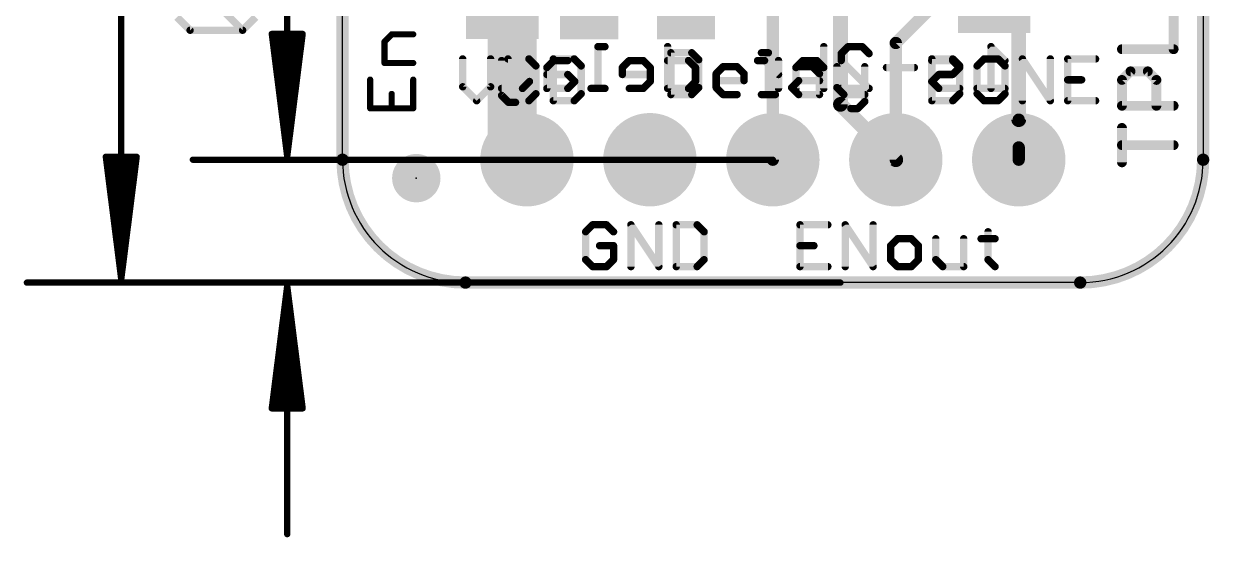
# Model space of a CAD drawing. Extents: x -6.9 to 23.1, y -5.3 to 25.6.
# Drawn here: x -6.59 to 17.91, y -5.27 to 5.35 of the extents above; entities that cross this region are included whole.
import ezdxf

# ---------------------------------------------------------------- set-up
doc = ezdxf.new("R2010")
doc.units = 0
for name, color, linetype in [('1', 12, 'CONTINUOUS'), ('16', 132, 'CONTINUOUS'), ('17', 110, 'CONTINUOUS'), ('20', 53, 'CONTINUOUS'), ('21', 40, 'CONTINUOUS'), ('22', 6, 'CONTINUOUS'), ('23', 53, 'CONTINUOUS'), ('47', 253, 'CONTINUOUS')]:
    doc.layers.add(name, color=color, linetype=linetype)

# ---------------------------------------------------------------- blocks, each defined once
blk = doc.blocks.new('RECT')
blk.add_solid([(-0.5, -0.5), (0.5, -0.5), (-0.5, 0.5), (0.5, 0.5)])
blk = doc.blocks.new('PIE')
at = {"const_width": 0.5}
blk.add_lwpolyline([(0, -0.25, 1), (0, 0.25, 1), (0, -0.25)], format="xyb", dxfattribs=at)
blk = doc.blocks.new('ROUNDP')
at = {"const_width": 0.5}
blk.add_lwpolyline([(0, -0.25, 1), (0, 0.25, 1), (0, -0.25)], format="xyb", dxfattribs=at)

msp = doc.modelspace()

# ---------------------------------------------------------------- linework, layer by layer
at = {"layer": '1'}
for points, const_width in [([(0, 2.54), (0, 16.51)], 0.254), ([(17.78, 16.51), (17.78, 2.54)], 0.254), ([(10.287, 6.477), (10.287, 3.683)], 0.3048), ([(8.89, 2.54), (8.89, 6.132)], 0.254), ([(3.302, 5.654), (3.302, 2.667)], 0.6096), ([(13.97, 5.715), (13.97, 3.368)], 0.3048), ([(10.287, 3.683), (11.43, 2.54)], 0.3048), ([(13.97, 3.368), (13.97, 2.54)], 0.254), ([(3.302, 2.667), (3.429, 2.54)], 0.6096), ([(3.429, 2.54), (3.81, 2.54)], 0.6096), ([(15.24, 0), (2.54, 0)], 0.254)]:
    msp.add_lwpolyline(points, dxfattribs=dict(at, const_width=const_width))
for points, const_width in [([(10.3409, 3.7369, 1), (10.2331, 3.6291)], 0.1524), ([(10.2108, 3.683, 1), (10.3632, 3.683)], 0.1524), ([(13.8938, 3.368, 1), (14.0462, 3.368)], 0.1524), ([(14.0335, 3.368, 1), (13.9065, 3.368)], 0.127), ([(3.4098, 2.7748, 1), (3.1942, 2.5592)], 0.3048), ([(3.1496, 2.667, 1), (3.4544, 2.667)], 0.3048), ([(3.429, 2.6924, 1), (3.429, 2.3876)], 0.3048), ([(3.3212, 2.4322, 1), (3.5368, 2.6478)], 0.3048), ([(3.81, 2.3876, 1), (3.81, 2.6924)], 0.3048), ([(0, 2.54, 0.4142), (2.54, 0)], 0.254), ([(0.0635, 2.54, 1), (-0.0635, 2.54)], 0.127), ([(-0.0635, 2.54, 1), (0.0635, 2.54)], 0.127), ([(8.8265, 2.54, 1), (8.9535, 2.54)], 0.127), ([(11.3761, 2.4861, 1), (11.4839, 2.5939)], 0.1524), ([(13.9065, 2.54, 1), (14.0335, 2.54)], 0.127), ([(15.24, 0, 0.4142), (17.78, 2.54)], 0.254), ([(17.8435, 2.54, 1), (17.7165, 2.54)], 0.127), ([(17.7165, 2.54, 1), (17.8435, 2.54)], 0.127), ([(2.54, 0.0635, 1), (2.54, -0.0635)], 0.127), ([(2.54, -0.0635, 1), (2.54, 0.0635)], 0.127), ([(15.24, 0.0635, 1), (15.24, -0.0635)], 0.127), ([(15.24, -0.0635, 1), (15.24, 0.0635)], 0.127)]:
    msp.add_lwpolyline(points, format="xyb", dxfattribs=dict(at, const_width=const_width))
at = {"layer": '16'}
for points, const_width in [([(0, 2.54), (0, 16.51)], 0.254), ([(17.78, 16.51), (17.78, 2.54)], 0.254), ([(11.43, 4.953), (15.748, 9.271)], 0.254), ([(3.81, 2.54), (3.81, 6.096)], 0.4064), ([(11.43, 2.54), (11.43, 4.953)], 0.254), ([(13.97, 2.794), (13.97, 2.54)], 0.254), ([(15.24, 0), (2.54, 0)], 0.254)]:
    msp.add_lwpolyline(points, dxfattribs=dict(at, const_width=const_width))
for points, const_width in [([(11.4935, 4.953, 1), (11.3665, 4.953)], 0.127), ([(11.3851, 4.9979, 1), (11.4749, 4.9081)], 0.127), ([(14.0335, 2.794, 1), (13.9065, 2.794)], 0.127), ([(0, 2.54, 0.4142), (2.54, 0)], 0.254), ([(0.0635, 2.54, 1), (-0.0635, 2.54)], 0.127), ([(-0.0635, 2.54, 1), (0.0635, 2.54)], 0.127), ([(3.7084, 2.54, 1), (3.9116, 2.54)], 0.2032), ([(11.3665, 2.54, 1), (11.4935, 2.54)], 0.127), ([(13.9065, 2.54, 1), (14.0335, 2.54)], 0.127), ([(15.24, 0, 0.4142), (17.78, 2.54)], 0.254), ([(17.8435, 2.54, 1), (17.7165, 2.54)], 0.127), ([(17.7165, 2.54, 1), (17.8435, 2.54)], 0.127), ([(2.54, 0.0635, 1), (2.54, -0.0635)], 0.127), ([(2.54, -0.0635, 1), (2.54, 0.0635)], 0.127), ([(15.24, 0.0635, 1), (15.24, -0.0635)], 0.127), ([(15.24, -0.0635, 1), (15.24, 0.0635)], 0.127)]:
    msp.add_lwpolyline(points, format="xyb", dxfattribs=dict(at, const_width=const_width))
at = {"layer": '20'}
for p, q in [((0, 2.54), (0, 16.51)), ((17.78, 16.51), (17.78, 2.54)), ((15.24, 0), (2.54, 0))]:
    msp.add_line(p, q, dxfattribs=at)
for centre, start, end in [((2.54, 2.54), 180, 270), ((15.24, 2.54), 270, 0)]:
    msp.add_arc(centre, 2.54, start, end, dxfattribs=at)
at = {"layer": '21'}
for points, const_width in [([(17.1704, 4.8245), (17.1704, 5.5363)], 0.2032), ([(0.8673, 4.9836), (1.0156, 5.1319)], 0.127), ([(1.0156, 5.1319), (1.4605, 5.1319)], 0.127), ([(0.8673, 4.5387), (0.8673, 4.9836)], 0.127), ([(16.1027, 4.8245), (17.1704, 4.8245)], 0.2032), ([(2.4829, 4.6235), (2.4829, 4.0473)], 0.1524), ([(3.0591, 4.0473), (3.0591, 4.6235)], 0.1524), ([(3.4184, 4.6235), (3.4184, 3.7592)], 0.1524), ([(3.8506, 4.6235), (3.4184, 4.6235)], 0.1524), ([(3.9947, 4.4795), (3.8506, 4.6235)], 0.1524), ([(4.354, 4.6235), (4.354, 3.7592)], 0.1524), ([(4.7861, 4.6235), (4.354, 4.6235)], 0.1524), ([(4.9302, 4.4795), (4.7861, 4.6235)], 0.1524), ([(6.7833, 4.7505), (6.7833, 3.8862)], 0.1524), ([(7.2155, 4.7505), (6.7833, 4.7505)], 0.1524), ([(7.3595, 4.6065), (7.2155, 4.7505)], 0.1524), ([(7.3595, 4.0303), (7.3595, 4.6065)], 0.1524), ([(8.6544, 4.7505), (8.7984, 4.7505)], 0.1524), ([(8.7984, 4.7505), (8.7984, 3.8862)], 0.1524), ([(12.1752, 4.6235), (12.1752, 3.7592)], 0.1524), ([(12.6073, 4.6235), (12.1752, 4.6235)], 0.1524), ([(12.7514, 4.4795), (12.6073, 4.6235)], 0.1524), ([(13.2547, 4.6235), (13.1107, 4.4795)], 0.1524), ([(13.5429, 4.6235), (13.2547, 4.6235)], 0.1524), ([(13.6869, 4.4795), (13.5429, 4.6235)], 0.1524), ([(14.0462, 3.7592), (14.0462, 4.6235)], 0.1524), ([(14.0462, 4.6235), (14.6224, 3.7592)], 0.1524), ([(14.6224, 3.7592), (14.6224, 4.6235)], 0.1524), ([(15.5579, 4.6235), (14.9817, 4.6235)], 0.1524), ([(14.9817, 4.6235), (14.9817, 3.7592)], 0.1524), ([(1.4605, 4.5387), (0.8673, 4.5387)], 0.127), ([(3.9947, 3.9033), (3.9947, 4.4795)], 0.1524), ([(4.9302, 3.9033), (4.9302, 4.4795)], 0.1524), ([(7.7188, 4.3184), (7.8629, 4.4624)], 0.1524), ([(7.8629, 4.4624), (8.151, 4.4624)], 0.1524), ([(8.151, 4.4624), (8.2951, 4.3184)], 0.1524), ([(9.4221, 4.4624), (9.7102, 4.4624)], 0.1524), ([(9.7102, 4.4624), (9.8543, 4.3184)], 0.1524), ([(10.2136, 4.4624), (10.2136, 4.0303)], 0.1524), ([(10.7898, 4.4624), (10.7898, 3.7421)], 0.1524), ([(12.7514, 3.9033), (12.7514, 4.4795)], 0.1524), ([(13.1107, 4.4795), (13.1107, 3.9033)], 0.1524), ([(13.6869, 3.9033), (13.6869, 4.4795)], 0.1524), ([(16.1027, 4.189), (16.2806, 4.3669)], 0.2032), ([(16.2806, 4.3669), (16.6365, 4.3669)], 0.2032), ([(16.6365, 4.3669), (16.8145, 4.189)], 0.2032), ([(0.5707, 4.1964), (0.5707, 3.6032)], 0.127), ([(1.4605, 3.6032), (1.4605, 4.1964)], 0.127), ([(7.7188, 4.0303), (7.7188, 4.3184)], 0.1524), ([(8.2951, 4.1743), (7.7188, 4.1743)], 0.1524), ([(8.2951, 4.3184), (8.2951, 4.1743)], 0.1524), ([(9.278, 4.0303), (9.4221, 4.1743)], 0.1524), ([(9.4221, 4.1743), (9.8543, 4.1743)], 0.1524), ([(9.8543, 4.3184), (9.8543, 3.8862)], 0.1524), ([(14.9817, 4.1914), (15.2698, 4.1914)], 0.1524), ([(16.1027, 3.6551), (16.1027, 4.189)], 0.2032), ([(16.8145, 4.189), (16.8145, 3.6551)], 0.2032), ([(1.0156, 3.6032), (1.0156, 3.8998)], 0.127), ([(2.4829, 4.0473), (2.771, 3.7592)], 0.1524), ([(2.771, 3.7592), (3.0591, 4.0473)], 0.1524), ([(3.8506, 3.7592), (3.9947, 3.9033)], 0.1524), ([(4.7861, 3.7592), (4.9302, 3.9033)], 0.1524), ([(6.7833, 3.8862), (7.2155, 3.8862)], 0.1524), ([(7.2155, 3.8862), (7.3595, 4.0303)], 0.1524), ([(7.8629, 3.8862), (7.7188, 4.0303)], 0.1524), ([(8.151, 3.8862), (7.8629, 3.8862)], 0.1524), ([(8.6544, 3.8862), (8.9425, 3.8862)], 0.1524), ([(9.4221, 3.8862), (9.278, 4.0303)], 0.1524), ([(9.8543, 3.8862), (9.4221, 3.8862)], 0.1524), ([(10.2136, 4.0303), (10.3576, 3.8862)], 0.1524), ([(10.3576, 3.8862), (10.7898, 3.8862)], 0.1524), ([(12.6073, 3.7592), (12.7514, 3.9033)], 0.1524), ([(13.1107, 3.9033), (13.2547, 3.7592)], 0.1524), ([(13.5429, 3.7592), (13.6869, 3.9033)], 0.1524), ([(3.4184, 3.7592), (3.8506, 3.7592)], 0.1524), ([(4.354, 3.7592), (4.7861, 3.7592)], 0.1524), ([(10.6457, 3.5981), (10.5017, 3.5981)], 0.1524), ([(10.7898, 3.7421), (10.6457, 3.5981)], 0.1524), ([(12.1752, 3.7592), (12.6073, 3.7592)], 0.1524), ([(13.2547, 3.7592), (13.5429, 3.7592)], 0.1524), ([(14.9817, 3.7592), (15.5579, 3.7592)], 0.1524), ([(17.1704, 3.6551), (16.1027, 3.6551)], 0.2032), ([(0.5707, 3.6032), (1.4605, 3.6032)], 0.127), ([(16.1027, 2.4857), (16.1027, 3.1975)], 0.2032), ([(17.1704, 2.8416), (16.1027, 2.8416)], 0.2032), ([(5.167, 1.1945), (5.0229, 1.0505)], 0.1524), ([(5.4551, 1.1945), (5.167, 1.1945)], 0.1524), ([(5.5991, 1.0505), (5.4551, 1.1945)], 0.1524), ([(5.9584, 0.3302), (5.9584, 1.1945)], 0.1524), ([(5.9584, 1.1945), (6.5347, 0.3302)], 0.1524), ([(6.5347, 0.3302), (6.5347, 1.1945)], 0.1524), ([(6.894, 1.1945), (6.894, 0.3302)], 0.1524), ([(7.3261, 1.1945), (6.894, 1.1945)], 0.1524), ([(7.4702, 1.0505), (7.3261, 1.1945)], 0.1524), ([(10.0265, 1.1945), (9.4503, 1.1945)], 0.1524), ([(9.4503, 1.1945), (9.4503, 0.3302)], 0.1524), ([(10.3858, 0.3302), (10.3858, 1.1945)], 0.1524), ([(10.3858, 1.1945), (10.9621, 0.3302)], 0.1524), ([(10.9621, 0.3302), (10.9621, 1.1945)], 0.1524), ([(5.0229, 1.0505), (5.0229, 0.4743)], 0.1524), ([(7.4702, 0.4743), (7.4702, 1.0505)], 0.1524), ([(11.4654, 0.9064), (11.3214, 0.7624)], 0.1524), ([(11.7535, 0.9064), (11.4654, 0.9064)], 0.1524), ([(11.8976, 0.7624), (11.7535, 0.9064)], 0.1524), ([(12.2569, 0.9064), (12.2569, 0.4743)], 0.1524), ([(12.8331, 0.3302), (12.8331, 0.9064)], 0.1524), ([(13.1924, 0.9064), (13.4805, 0.9064)], 0.1524), ([(13.3365, 1.0505), (13.3365, 0.4743)], 0.1524), ([(5.5991, 0.7624), (5.311, 0.7624)], 0.1524), ([(5.5991, 0.4743), (5.5991, 0.7624)], 0.1524), ([(9.4503, 0.7624), (9.7384, 0.7624)], 0.1524), ([(11.3214, 0.7624), (11.3214, 0.4743)], 0.1524), ([(11.8976, 0.4743), (11.8976, 0.7624)], 0.1524), ([(5.0229, 0.4743), (5.167, 0.3302)], 0.1524), ([(5.4551, 0.3302), (5.5991, 0.4743)], 0.1524), ([(7.3261, 0.3302), (7.4702, 0.4743)], 0.1524), ([(11.3214, 0.4743), (11.4654, 0.3302)], 0.1524), ([(11.7535, 0.3302), (11.8976, 0.4743)], 0.1524), ([(12.2569, 0.4743), (12.4009, 0.3302)], 0.1524), ([(13.3365, 0.4743), (13.4805, 0.3302)], 0.1524), ([(5.167, 0.3302), (5.4551, 0.3302)], 0.1524), ([(6.894, 0.3302), (7.3261, 0.3302)], 0.1524), ([(9.4503, 0.3302), (10.0265, 0.3302)], 0.1524), ([(11.4654, 0.3302), (11.7535, 0.3302)], 0.1524), ([(12.4009, 0.3302), (12.8331, 0.3302)], 0.1524)]:
    msp.add_lwpolyline(points, dxfattribs=dict(at, const_width=const_width))
for points, const_width in [([(1.0156, 5.1636, 1), (1.0156, 5.1001)], 0.0635), ([(1.0381, 5.1094, 1), (0.9932, 5.1543)], 0.0635), ([(1.4605, 5.1001, 1), (1.4605, 5.1636)], 0.0635), ([(0.8991, 4.9836, 1), (0.8356, 4.9836)], 0.0635), ([(0.8449, 5.006, 1), (0.8898, 4.9611)], 0.0635), ([(16.1027, 4.8753, 1), (16.1027, 4.7737)], 0.1016), ([(17.1704, 4.7737, 1), (17.1704, 4.8753)], 0.1016), ([(2.521, 4.6235, 1), (2.4448, 4.6235)], 0.0762), ([(3.0972, 4.6235, 1), (3.021, 4.6235)], 0.0762), ([(3.4565, 4.6235, 1), (3.3803, 4.6235)], 0.0762), ([(3.4184, 4.6616, 1), (3.4184, 4.5854)], 0.0762), ([(3.8776, 4.6505, 1), (3.8237, 4.5966)], 0.0762), ([(3.8506, 4.5854, 1), (3.8506, 4.6616)], 0.0762), ([(4.3921, 4.6235, 1), (4.3159, 4.6235)], 0.0762), ([(4.354, 4.6616, 1), (4.354, 4.5854)], 0.0762), ([(4.8131, 4.6505, 1), (4.7592, 4.5966)], 0.0762), ([(4.7861, 4.5854, 1), (4.7861, 4.6616)], 0.0762), ([(6.8214, 4.7505, 1), (6.7452, 4.7505)], 0.0762), ([(6.7833, 4.7886, 1), (6.7833, 4.7124)], 0.0762), ([(7.2424, 4.7775, 1), (7.1885, 4.7236)], 0.0762), ([(7.2155, 4.7124, 1), (7.2155, 4.7886)], 0.0762), ([(7.3976, 4.6065, 1), (7.3214, 4.6065)], 0.0762), ([(7.3326, 4.5795, 1), (7.3865, 4.6334)], 0.0762), ([(8.6544, 4.7886, 1), (8.6544, 4.7124)], 0.0762), ([(8.8365, 4.7505, 1), (8.7603, 4.7505)], 0.0762), ([(8.7984, 4.7124, 1), (8.7984, 4.7886)], 0.0762), ([(12.2133, 4.6235, 1), (12.1371, 4.6235)], 0.0762), ([(12.1752, 4.6616, 1), (12.1752, 4.5854)], 0.0762), ([(12.6343, 4.6505, 1), (12.5804, 4.5966)], 0.0762), ([(12.6073, 4.5854, 1), (12.6073, 4.6616)], 0.0762), ([(13.2547, 4.6616, 1), (13.2547, 4.5854)], 0.0762), ([(13.2817, 4.5966, 1), (13.2278, 4.6505)], 0.0762), ([(13.5698, 4.6505, 1), (13.5159, 4.5966)], 0.0762), ([(13.5429, 4.5854, 1), (13.5429, 4.6616)], 0.0762), ([(14.0779, 4.6447, 1), (14.0145, 4.6024)], 0.0762), ([(14.0843, 4.6235, 1), (14.0081, 4.6235)], 0.0762), ([(14.6605, 4.6235, 1), (14.5843, 4.6235)], 0.0762), ([(14.9817, 4.6616, 1), (14.9817, 4.5854)], 0.0762), ([(15.0198, 4.6235, 1), (14.9436, 4.6235)], 0.0762), ([(15.5579, 4.5854, 1), (15.5579, 4.6616)], 0.0762), ([(17.1196, 4.8245, 1), (17.2212, 4.8245)], 0.1016), ([(0.8673, 4.5705, 1), (0.8673, 4.507)], 0.0635), ([(0.8356, 4.5387, 1), (0.8991, 4.5387)], 0.0635), ([(1.4605, 4.507, 1), (1.4605, 4.5705)], 0.0635), ([(4.0328, 4.4795, 1), (3.9566, 4.4795)], 0.0762), ([(3.9677, 4.4525, 1), (4.0216, 4.5064)], 0.0762), ([(4.9683, 4.4795, 1), (4.8921, 4.4795)], 0.0762), ([(4.9032, 4.4525, 1), (4.9571, 4.5064)], 0.0762), ([(7.8629, 4.5005, 1), (7.8629, 4.4243)], 0.0762), ([(7.8898, 4.4355, 1), (7.836, 4.4894)], 0.0762), ([(8.178, 4.4894, 1), (8.1241, 4.4355)], 0.0762), ([(8.151, 4.4243, 1), (8.151, 4.5005)], 0.0762), ([(9.4221, 4.5005, 1), (9.4221, 4.4243)], 0.0762), ([(9.7371, 4.4894, 1), (9.6833, 4.4355)], 0.0762), ([(9.7102, 4.4243, 1), (9.7102, 4.5005)], 0.0762), ([(10.2517, 4.4624, 1), (10.1755, 4.4624)], 0.0762), ([(10.8279, 4.4624, 1), (10.7517, 4.4624)], 0.0762), ([(12.7895, 4.4795, 1), (12.7133, 4.4795)], 0.0762), ([(12.7244, 4.4525, 1), (12.7783, 4.5064)], 0.0762), ([(13.0837, 4.5064, 1), (13.1376, 4.4525)], 0.0762), ([(13.1488, 4.4795, 1), (13.0726, 4.4795)], 0.0762), ([(13.725, 4.4795, 1), (13.6488, 4.4795)], 0.0762), ([(13.66, 4.4525, 1), (13.7138, 4.5064)], 0.0762), ([(16.2806, 4.4177, 1), (16.2806, 4.3161)], 0.1016), ([(16.3166, 4.331, 1), (16.2447, 4.4028)], 0.1016), ([(16.6725, 4.4028, 1), (16.6006, 4.331)], 0.1016), ([(16.6365, 4.3161, 1), (16.6365, 4.4177)], 0.1016), ([(0.6025, 4.1964, 1), (0.539, 4.1964)], 0.0635), ([(1.4923, 4.1964, 1), (1.4288, 4.1964)], 0.0635), ([(7.7569, 4.3184, 1), (7.6807, 4.3184)], 0.0762), ([(7.6919, 4.3453, 1), (7.7458, 4.2914)], 0.0762), ([(7.7188, 4.2124, 1), (7.7188, 4.1362)], 0.0762), ([(8.3332, 4.3184, 1), (8.257, 4.3184)], 0.0762), ([(8.257, 4.1743, 1), (8.3332, 4.1743)], 0.0762), ([(8.2681, 4.2914, 1), (8.322, 4.3453)], 0.0762), ([(8.2951, 4.1362, 1), (8.2951, 4.2124)], 0.0762), ([(9.4221, 4.2124, 1), (9.4221, 4.1362)], 0.0762), ([(9.449, 4.1474, 1), (9.3952, 4.2013)], 0.0762), ([(9.8924, 4.3184, 1), (9.8162, 4.3184)], 0.0762), ([(9.8273, 4.2914, 1), (9.8812, 4.3453)], 0.0762), ([(9.8543, 4.1362, 1), (9.8543, 4.2124)], 0.0762), ([(14.9817, 4.2295, 1), (14.9817, 4.1533)], 0.0762), ([(15.2698, 4.1533, 1), (15.2698, 4.2295)], 0.0762), ([(16.1535, 4.189, 1), (16.0519, 4.189)], 0.1016), ([(16.0668, 4.2249, 1), (16.1386, 4.153)], 0.1016), ([(16.8653, 4.189, 1), (16.7637, 4.189)], 0.1016), ([(16.7786, 4.153, 1), (16.8504, 4.2249)], 0.1016), ([(1.0474, 3.8998, 1), (0.9839, 3.8998)], 0.0635), ([(2.5099, 4.0743, 1), (2.456, 4.0204)], 0.0762), ([(2.4448, 4.0473, 1), (2.521, 4.0473)], 0.0762), ([(3.021, 4.0473, 1), (3.0972, 4.0473)], 0.0762), ([(3.0861, 4.0204, 1), (3.0322, 4.0743)], 0.0762), ([(3.9566, 3.9033, 1), (4.0328, 3.9033)], 0.0762), ([(4.0216, 3.8763, 1), (3.9677, 3.9302)], 0.0762), ([(4.8921, 3.9033, 1), (4.9683, 3.9033)], 0.0762), ([(4.9571, 3.8763, 1), (4.9032, 3.9302)], 0.0762), ([(6.7833, 3.9243, 1), (6.7833, 3.8481)], 0.0762), ([(6.7452, 3.8862, 1), (6.8214, 3.8862)], 0.0762), ([(7.1885, 3.9131, 1), (7.2424, 3.8593)], 0.0762), ([(7.2155, 3.8481, 1), (7.2155, 3.9243)], 0.0762), ([(7.3214, 4.0303, 1), (7.3976, 4.0303)], 0.0762), ([(7.3865, 4.0033, 1), (7.3326, 4.0572)], 0.0762), ([(7.7458, 4.0572, 1), (7.6919, 4.0033)], 0.0762), ([(7.6807, 4.0303, 1), (7.7569, 4.0303)], 0.0762), ([(7.8629, 3.9243, 1), (7.8629, 3.8481)], 0.0762), ([(7.836, 3.8593, 1), (7.8898, 3.9131)], 0.0762), ([(8.151, 3.8481, 1), (8.151, 3.9243)], 0.0762), ([(8.6544, 3.9243, 1), (8.6544, 3.8481)], 0.0762), ([(8.7603, 3.8862, 1), (8.8365, 3.8862)], 0.0762), ([(8.9425, 3.8481, 1), (8.9425, 3.9243)], 0.0762), ([(9.305, 4.0572, 1), (9.2511, 4.0033)], 0.0762), ([(9.2511, 4.0572, 1), (9.305, 4.0033)], 0.0762), ([(9.4221, 3.9243, 1), (9.4221, 3.8481)], 0.0762), ([(9.3952, 3.8593, 1), (9.449, 3.9131)], 0.0762), ([(9.8162, 3.8862, 1), (9.8924, 3.8862)], 0.0762), ([(9.8543, 3.8481, 1), (9.8543, 3.9243)], 0.0762), ([(10.2405, 4.0572, 1), (10.1866, 4.0033)], 0.0762), ([(10.1755, 4.0303, 1), (10.2517, 4.0303)], 0.0762), ([(10.3576, 3.9243, 1), (10.3576, 3.8481)], 0.0762), ([(10.3307, 3.8593, 1), (10.3846, 3.9131)], 0.0762), ([(10.7898, 3.8481, 1), (10.7898, 3.9243)], 0.0762), ([(12.7133, 3.9033, 1), (12.7895, 3.9033)], 0.0762), ([(12.7783, 3.8763, 1), (12.7244, 3.9302)], 0.0762), ([(13.1376, 3.9302, 1), (13.0837, 3.8763)], 0.0762), ([(13.0726, 3.9033, 1), (13.1488, 3.9033)], 0.0762), ([(13.6488, 3.9033, 1), (13.725, 3.9033)], 0.0762), ([(13.7138, 3.8763, 1), (13.66, 3.9302)], 0.0762), ([(2.7441, 3.7861, 1), (2.798, 3.7323)], 0.0762), ([(2.7441, 3.7323, 1), (2.798, 3.7861)], 0.0762), ([(3.4184, 3.7973, 1), (3.4184, 3.7211)], 0.0762), ([(3.3803, 3.7592, 1), (3.4565, 3.7592)], 0.0762), ([(3.8237, 3.7861, 1), (3.8776, 3.7323)], 0.0762), ([(3.8506, 3.7211, 1), (3.8506, 3.7973)], 0.0762), ([(4.354, 3.7973, 1), (4.354, 3.7211)], 0.0762), ([(4.3159, 3.7592, 1), (4.3921, 3.7592)], 0.0762), ([(4.7592, 3.7861, 1), (4.8131, 3.7323)], 0.0762), ([(4.7861, 3.7211, 1), (4.7861, 3.7973)], 0.0762), ([(10.5017, 3.6362, 1), (10.5017, 3.56)], 0.0762), ([(10.6457, 3.56, 1), (10.6457, 3.6362)], 0.0762), ([(10.7517, 3.7421, 1), (10.8279, 3.7421)], 0.0762), ([(10.8167, 3.7152, 1), (10.7628, 3.7691)], 0.0762), ([(12.1752, 3.7973, 1), (12.1752, 3.7211)], 0.0762), ([(12.1371, 3.7592, 1), (12.2133, 3.7592)], 0.0762), ([(12.5804, 3.7861, 1), (12.6343, 3.7323)], 0.0762), ([(12.6073, 3.7211, 1), (12.6073, 3.7973)], 0.0762), ([(13.2547, 3.7973, 1), (13.2547, 3.7211)], 0.0762), ([(13.2278, 3.7323, 1), (13.2817, 3.7861)], 0.0762), ([(13.5159, 3.7861, 1), (13.5698, 3.7323)], 0.0762), ([(13.5429, 3.7211, 1), (13.5429, 3.7973)], 0.0762), ([(14.0081, 3.7592, 1), (14.0843, 3.7592)], 0.0762), ([(14.5843, 3.7592, 1), (14.6605, 3.7592)], 0.0762), ([(14.5907, 3.7381, 1), (14.6541, 3.7803)], 0.0762), ([(14.9817, 3.7973, 1), (14.9817, 3.7211)], 0.0762), ([(14.9436, 3.7592, 1), (15.0198, 3.7592)], 0.0762), ([(15.5579, 3.7211, 1), (15.5579, 3.7973)], 0.0762), ([(16.1027, 3.7059, 1), (16.1027, 3.6043)], 0.1016), ([(16.0519, 3.6551, 1), (16.1535, 3.6551)], 0.1016), ([(16.7637, 3.6551, 1), (16.8653, 3.6551)], 0.1016), ([(17.1704, 3.6043, 1), (17.1704, 3.7059)], 0.1016), ([(0.5707, 3.6349, 1), (0.5707, 3.5714)], 0.0635), ([(0.539, 3.6032, 1), (0.6025, 3.6032)], 0.0635), ([(0.9839, 3.6032, 1), (1.0474, 3.6032)], 0.0635), ([(1.4288, 3.6032, 1), (1.4923, 3.6032)], 0.0635), ([(1.4605, 3.5714, 1), (1.4605, 3.6349)], 0.0635), ([(10.6188, 3.625, 1), (10.6727, 3.5711)], 0.0762), ([(16.1535, 3.1975, 1), (16.0519, 3.1975)], 0.1016), ([(16.1027, 2.8924, 1), (16.1027, 2.7908)], 0.1016), ([(17.1704, 2.7908, 1), (17.1704, 2.8924)], 0.1016), ([(16.0519, 2.4857, 1), (16.1535, 2.4857)], 0.1016), ([(5.167, 1.2326, 1), (5.167, 1.1564)], 0.0762), ([(5.1939, 1.1676, 1), (5.14, 1.2215)], 0.0762), ([(5.482, 1.2215, 1), (5.4281, 1.1676)], 0.0762), ([(5.4551, 1.1564, 1), (5.4551, 1.2326)], 0.0762), ([(5.9901, 1.2157, 1), (5.9267, 1.1734)], 0.0762), ([(5.9965, 1.1945, 1), (5.9203, 1.1945)], 0.0762), ([(6.5728, 1.1945, 1), (6.4966, 1.1945)], 0.0762), ([(6.9321, 1.1945, 1), (6.8559, 1.1945)], 0.0762), ([(6.894, 1.2326, 1), (6.894, 1.1564)], 0.0762), ([(7.3531, 1.2215, 1), (7.2992, 1.1676)], 0.0762), ([(7.3261, 1.1564, 1), (7.3261, 1.2326)], 0.0762), ([(9.4503, 1.2326, 1), (9.4503, 1.1564)], 0.0762), ([(9.4884, 1.1945, 1), (9.4122, 1.1945)], 0.0762), ([(10.0265, 1.1564, 1), (10.0265, 1.2326)], 0.0762), ([(10.4175, 1.2157, 1), (10.3541, 1.1734)], 0.0762), ([(10.4239, 1.1945, 1), (10.3477, 1.1945)], 0.0762), ([(11.0002, 1.1945, 1), (10.924, 1.1945)], 0.0762), ([(5.061, 1.0505, 1), (4.9848, 1.0505)], 0.0762), ([(4.996, 1.0774, 1), (5.0499, 1.0235)], 0.0762), ([(5.5722, 1.0235, 1), (5.6261, 1.0774)], 0.0762), ([(7.5083, 1.0505, 1), (7.4321, 1.0505)], 0.0762), ([(7.4432, 1.0235, 1), (7.4971, 1.0774)], 0.0762), ([(11.4654, 0.9445, 1), (11.4654, 0.8683)], 0.0762), ([(11.4924, 0.8795, 1), (11.4385, 0.9334)], 0.0762), ([(11.7805, 0.9334, 1), (11.7266, 0.8795)], 0.0762), ([(11.7535, 0.8683, 1), (11.7535, 0.9445)], 0.0762), ([(12.295, 0.9064, 1), (12.2188, 0.9064)], 0.0762), ([(12.8712, 0.9064, 1), (12.795, 0.9064)], 0.0762), ([(13.1924, 0.9445, 1), (13.1924, 0.8683)], 0.0762), ([(13.3746, 1.0505, 1), (13.2984, 1.0505)], 0.0762), ([(13.4805, 0.8683, 1), (13.4805, 0.9445)], 0.0762), ([(5.311, 0.8005, 1), (5.311, 0.7243)], 0.0762), ([(5.6372, 0.7624, 1), (5.561, 0.7624)], 0.0762), ([(5.5991, 0.7243, 1), (5.5991, 0.8005)], 0.0762), ([(9.4503, 0.8005, 1), (9.4503, 0.7243)], 0.0762), ([(9.7384, 0.7243, 1), (9.7384, 0.8005)], 0.0762), ([(11.2944, 0.7893, 1), (11.3483, 0.7354)], 0.0762), ([(11.3595, 0.7624, 1), (11.2833, 0.7624)], 0.0762), ([(11.9357, 0.7624, 1), (11.8595, 0.7624)], 0.0762), ([(11.8706, 0.7354, 1), (11.9245, 0.7893)], 0.0762), ([(5.0499, 0.5012, 1), (4.996, 0.4473)], 0.0762), ([(4.9848, 0.4743, 1), (5.061, 0.4743)], 0.0762), ([(5.561, 0.4743, 1), (5.6372, 0.4743)], 0.0762), ([(5.6261, 0.4473, 1), (5.5722, 0.5012)], 0.0762), ([(7.4321, 0.4743, 1), (7.5083, 0.4743)], 0.0762), ([(7.4971, 0.4473, 1), (7.4432, 0.5012)], 0.0762), ([(11.3483, 0.5012, 1), (11.2944, 0.4473)], 0.0762), ([(11.2833, 0.4743, 1), (11.3595, 0.4743)], 0.0762), ([(11.8595, 0.4743, 1), (11.9357, 0.4743)], 0.0762), ([(11.9245, 0.4473, 1), (11.8706, 0.5012)], 0.0762), ([(12.2838, 0.5012, 1), (12.2299, 0.4473)], 0.0762), ([(12.2188, 0.4743, 1), (12.295, 0.4743)], 0.0762), ([(13.3634, 0.5012, 1), (13.3095, 0.4473)], 0.0762), ([(13.2984, 0.4743, 1), (13.3746, 0.4743)], 0.0762), ([(5.167, 0.3683, 1), (5.167, 0.2921)], 0.0762), ([(5.14, 0.3033, 1), (5.1939, 0.3571)], 0.0762), ([(5.4281, 0.3571, 1), (5.482, 0.3033)], 0.0762), ([(5.4551, 0.2921, 1), (5.4551, 0.3683)], 0.0762), ([(5.9203, 0.3302, 1), (5.9965, 0.3302)], 0.0762), ([(6.4966, 0.3302, 1), (6.5728, 0.3302)], 0.0762), ([(6.503, 0.3091, 1), (6.5664, 0.3513)], 0.0762), ([(6.894, 0.3683, 1), (6.894, 0.2921)], 0.0762), ([(6.8559, 0.3302, 1), (6.9321, 0.3302)], 0.0762), ([(7.2992, 0.3571, 1), (7.3531, 0.3033)], 0.0762), ([(7.3261, 0.2921, 1), (7.3261, 0.3683)], 0.0762), ([(9.4503, 0.3683, 1), (9.4503, 0.2921)], 0.0762), ([(9.4122, 0.3302, 1), (9.4884, 0.3302)], 0.0762), ([(10.0265, 0.2921, 1), (10.0265, 0.3683)], 0.0762), ([(10.3477, 0.3302, 1), (10.4239, 0.3302)], 0.0762), ([(10.924, 0.3302, 1), (11.0002, 0.3302)], 0.0762), ([(10.9304, 0.3091, 1), (10.9938, 0.3513)], 0.0762), ([(11.4654, 0.3683, 1), (11.4654, 0.2921)], 0.0762), ([(11.4385, 0.3033, 1), (11.4924, 0.3571)], 0.0762), ([(11.7266, 0.3571, 1), (11.7805, 0.3033)], 0.0762), ([(11.7535, 0.2921, 1), (11.7535, 0.3683)], 0.0762), ([(12.4009, 0.3683, 1), (12.4009, 0.2921)], 0.0762), ([(12.374, 0.3033, 1), (12.4279, 0.3571)], 0.0762), ([(12.795, 0.3302, 1), (12.8712, 0.3302)], 0.0762), ([(12.8331, 0.2921, 1), (12.8331, 0.3683)], 0.0762), ([(13.4536, 0.3033, 1), (13.5075, 0.3571)], 0.0762)]:
    msp.add_lwpolyline(points, format="xyb", dxfattribs=dict(at, const_width=const_width))
at = {"layer": '22', "const_width": 0.1524}
for points in [[(5.4213, 4.8775), (5.2772, 4.8775)], [(5.2772, 4.8775), (5.2772, 4.0132)], [(6.7161, 4.8775), (6.7161, 4.0132)], [(9.943, 4.8775), (9.943, 4.0132)], [(10.3023, 4.7335), (10.4463, 4.8775)], [(10.4463, 4.8775), (10.7344, 4.8775)], [(10.7344, 4.8775), (10.8785, 4.7335)], [(13.685, 4.5894), (13.3969, 4.8775)], [(13.3969, 4.8775), (13.3969, 4.0132)], [(3.2859, 4.5894), (3.2859, 3.8691)], [(3.8621, 4.5894), (3.8621, 4.1573)], [(4.3654, 4.5894), (4.2214, 4.4454)], [(4.6536, 4.5894), (4.3654, 4.5894)], [(5.9246, 4.5894), (5.7806, 4.4454)], [(6.2128, 4.5894), (5.9246, 4.5894)], [(6.3568, 4.4454), (6.2128, 4.5894)], [(7.1483, 4.5894), (6.7161, 4.5894)], [(7.2923, 4.4454), (7.1483, 4.5894)], [(8.7193, 4.5894), (8.5753, 4.5894)], [(9.0074, 4.3013), (8.7193, 4.5894)], [(9.0074, 4.0132), (9.0074, 4.5894)], [(9.5108, 4.5894), (9.3667, 4.4454)], [(9.7989, 4.5894), (9.5108, 4.5894)], [(9.943, 4.4454), (9.7989, 4.5894)], [(10.3023, 4.5894), (10.3023, 4.7335)], [(10.8785, 4.0132), (10.3023, 4.5894)], [(12.6055, 4.5894), (12.1733, 4.5894)], [(12.7495, 4.4454), (12.6055, 4.5894)], [(4.2214, 4.4454), (4.2214, 4.0132)], [(5.7806, 4.4454), (5.7806, 4.3013)], [(6.3568, 4.1573), (6.3568, 4.4454)], [(7.2923, 4.1573), (7.2923, 4.4454)], [(9.3667, 4.4454), (9.3667, 4.0132)], [(11.814, 4.4454), (11.2378, 4.4454)], [(12.6055, 4.3013), (12.7495, 4.4454)], [(3.8621, 4.1573), (3.718, 4.0132)], [(4.6536, 4.3013), (4.2214, 4.3013)], [(4.7976, 4.1573), (4.6536, 4.3013)], [(4.6536, 4.0132), (4.7976, 4.1573)], [(5.7806, 4.3013), (6.3568, 4.3013)], [(6.2128, 4.0132), (6.3568, 4.1573)], [(7.1483, 4.0132), (7.2923, 4.1573)], [(12.1733, 4.1573), (12.3174, 4.3013)], [(12.3174, 4.0132), (12.1733, 4.1573)], [(12.3174, 4.3013), (12.6055, 4.3013)], [(3.718, 4.0132), (3.2859, 4.0132)], [(3.2859, 3.8691), (3.4299, 3.7251)], [(4.2214, 4.0132), (4.6536, 4.0132)], [(5.4213, 4.0132), (5.1332, 4.0132)], [(5.9246, 4.0132), (6.2128, 4.0132)], [(6.7161, 4.0132), (7.1483, 4.0132)], [(10.3023, 4.0132), (10.8785, 4.0132)], [(12.7495, 4.0132), (12.3174, 4.0132)], [(13.685, 4.0132), (13.1088, 4.0132)], [(3.4299, 3.7251), (3.574, 3.7251)]]:
    msp.add_lwpolyline(points, dxfattribs=at)
at = {"layer": '22', "const_width": 0.0762}
for points in [[(5.2772, 4.9156, 1), (5.2772, 4.8394)], [(5.3153, 4.8775, 1), (5.2391, 4.8775)], [(5.4213, 4.8394, 1), (5.4213, 4.9156)], [(6.7542, 4.8775, 1), (6.678, 4.8775)], [(9.9811, 4.8775, 1), (9.9049, 4.8775)], [(10.4463, 4.9156, 1), (10.4463, 4.8394)], [(10.4733, 4.8506, 1), (10.4194, 4.9045)], [(10.7614, 4.9045, 1), (10.7075, 4.8506)], [(10.7344, 4.8394, 1), (10.7344, 4.9156)], [(13.4239, 4.9045, 1), (13.37, 4.8506)], [(13.435, 4.8775, 1), (13.3588, 4.8775)], [(3.324, 4.5894, 1), (3.2478, 4.5894)], [(3.9002, 4.5894, 1), (3.824, 4.5894)], [(4.3654, 4.6275, 1), (4.3654, 4.5513)], [(4.3924, 4.5625, 1), (4.3385, 4.6164)], [(4.6536, 4.5513, 1), (4.6536, 4.6275)], [(5.9246, 4.6275, 1), (5.9246, 4.5513)], [(5.9516, 4.5625, 1), (5.8977, 4.6164)], [(6.2397, 4.6164, 1), (6.1858, 4.5625)], [(6.2128, 4.5513, 1), (6.2128, 4.6275)], [(6.7161, 4.6275, 1), (6.7161, 4.5513)], [(7.1752, 4.6164, 1), (7.1213, 4.5625)], [(7.1483, 4.5513, 1), (7.1483, 4.6275)], [(8.5753, 4.6275, 1), (8.5753, 4.5513)], [(8.7463, 4.6164, 1), (8.6924, 4.5625)], [(8.7193, 4.5513, 1), (8.7193, 4.6275)], [(9.0455, 4.5894, 1), (8.9693, 4.5894)], [(9.5108, 4.6275, 1), (9.5108, 4.5513)], [(9.5377, 4.5625, 1), (9.4839, 4.6164)], [(9.8258, 4.6164, 1), (9.772, 4.5625)], [(9.7989, 4.5513, 1), (9.7989, 4.6275)], [(10.2753, 4.7604, 1), (10.3292, 4.7065)], [(10.3292, 4.6164, 1), (10.2753, 4.5625)], [(10.3404, 4.7335, 1), (10.2642, 4.7335)], [(10.8515, 4.7065, 1), (10.9054, 4.7604)], [(12.1733, 4.6275, 1), (12.1733, 4.5513)], [(12.6324, 4.6164, 1), (12.5785, 4.5625)], [(12.6055, 4.5513, 1), (12.6055, 4.6275)], [(13.6581, 4.5625, 1), (13.712, 4.6164)], [(4.1944, 4.4723, 1), (4.2483, 4.4184)], [(4.2595, 4.4454, 1), (4.1833, 4.4454)], [(5.7536, 4.4723, 1), (5.8075, 4.4184)], [(5.8187, 4.4454, 1), (5.7425, 4.4454)], [(6.3949, 4.4454, 1), (6.3187, 4.4454)], [(6.3299, 4.4184, 1), (6.3838, 4.4723)], [(7.3304, 4.4454, 1), (7.2542, 4.4454)], [(7.2654, 4.4184, 1), (7.3193, 4.4723)], [(9.4048, 4.4454, 1), (9.3286, 4.4454)], [(9.3398, 4.4723, 1), (9.3937, 4.4184)], [(9.916, 4.4184, 1), (9.9699, 4.4723)], [(10.2642, 4.5894, 1), (10.3404, 4.5894)], [(11.2378, 4.4835, 1), (11.2378, 4.4073)], [(11.814, 4.4073, 1), (11.814, 4.4835)], [(12.7765, 4.4184, 1), (12.7226, 4.4723)], [(12.7226, 4.4184, 1), (12.7765, 4.4723)], [(3.824, 4.1573, 1), (3.9002, 4.1573)], [(3.889, 4.1303, 1), (3.8352, 4.1842)], [(4.2214, 4.3394, 1), (4.2214, 4.2632)], [(4.6805, 4.3283, 1), (4.6266, 4.2744)], [(4.6536, 4.2632, 1), (4.6536, 4.3394)], [(4.8246, 4.1303, 1), (4.7707, 4.1842)], [(4.7707, 4.1303, 1), (4.8246, 4.1842)], [(5.7806, 4.3394, 1), (5.7806, 4.2632)], [(5.7425, 4.3013, 1), (5.8187, 4.3013)], [(6.3187, 4.1573, 1), (6.3949, 4.1573)], [(6.3838, 4.1303, 1), (6.3299, 4.1842)], [(6.3568, 4.2632, 1), (6.3568, 4.3394)], [(7.2542, 4.1573, 1), (7.3304, 4.1573)], [(7.3193, 4.1303, 1), (7.2654, 4.1842)], [(8.9805, 4.2744, 1), (9.0344, 4.3283)], [(12.2002, 4.1842, 1), (12.1464, 4.1303)], [(12.1464, 4.1842, 1), (12.2002, 4.1303)], [(12.3174, 4.3394, 1), (12.3174, 4.2632)], [(12.3443, 4.2744, 1), (12.2904, 4.3283)], [(12.5785, 4.3283, 1), (12.6324, 4.2744)], [(12.6055, 4.2632, 1), (12.6055, 4.3394)], [(3.3128, 3.8961, 1), (3.2589, 3.8422)], [(3.2859, 4.0513, 1), (3.2859, 3.9751)], [(3.6911, 4.0401, 1), (3.745, 3.9863)], [(3.718, 3.9751, 1), (3.718, 4.0513)], [(4.2214, 4.0513, 1), (4.2214, 3.9751)], [(4.1833, 4.0132, 1), (4.2595, 4.0132)], [(4.6266, 4.0401, 1), (4.6805, 3.9863)], [(4.6536, 3.9751, 1), (4.6536, 4.0513)], [(5.1332, 4.0513, 1), (5.1332, 3.9751)], [(5.2391, 4.0132, 1), (5.3153, 4.0132)], [(5.4213, 3.9751, 1), (5.4213, 4.0513)], [(5.9246, 4.0513, 1), (5.9246, 3.9751)], [(6.1858, 4.0401, 1), (6.2397, 3.9863)], [(6.2128, 3.9751, 1), (6.2128, 4.0513)], [(6.7161, 4.0513, 1), (6.7161, 3.9751)], [(6.678, 4.0132, 1), (6.7542, 4.0132)], [(7.1213, 4.0401, 1), (7.1752, 3.9863)], [(7.1483, 3.9751, 1), (7.1483, 4.0513)], [(8.9693, 4.0132, 1), (9.0455, 4.0132)], [(9.3286, 4.0132, 1), (9.4048, 4.0132)], [(9.9049, 4.0132, 1), (9.9811, 4.0132)], [(10.3023, 4.0513, 1), (10.3023, 3.9751)], [(10.8515, 3.9863, 1), (10.9054, 4.0401)], [(10.8785, 3.9751, 1), (10.8785, 4.0513)], [(12.3174, 4.0513, 1), (12.3174, 3.9751)], [(12.2904, 3.9863, 1), (12.3443, 4.0401)], [(12.7495, 3.9751, 1), (12.7495, 4.0513)], [(13.1088, 4.0513, 1), (13.1088, 3.9751)], [(13.3588, 4.0132, 1), (13.435, 4.0132)], [(13.685, 3.9751, 1), (13.685, 4.0513)], [(3.2478, 3.8691, 1), (3.324, 3.8691)], [(3.4299, 3.7632, 1), (3.4299, 3.687)], [(3.403, 3.6981, 1), (3.4569, 3.752)], [(3.574, 3.687, 1), (3.574, 3.7632)]]:
    msp.add_lwpolyline(points, format="xyb", dxfattribs=at)
at = {"layer": '23'}
for p in [(8.89, 2.54), (1.524, 2.159)]:
    msp.add_point(p, dxfattribs=at)
at = {"layer": '47'}
for points, const_width in [([(-4.572, 0.065), (-4.572, 18.985)], 0.13), ([(-1.143, 2.605), (-1.143, 10.1028)], 0.13), ([(-2.0649, 5.2162), (-3.1495, 6.3009)], 0.1524), ([(-3.1495, 5.2162), (-3.4207, 5.4874)], 0.1524), ([(-1.7937, 5.4874), (-2.0649, 5.2162)], 0.1524), ([(-2.0649, 5.2162), (-3.1495, 5.2162)], 0.1524), ([(-1.143, 2.605), (-1.4622, 5.14)], 0.13), ([(-1.4622, 5.14), (-0.8238, 5.14)], 0.13), ([(-1.143, 2.605), (-1.403, 5.14)], 0.13), ([(-1.143, 2.605), (-1.273, 5.14)], 0.13), ([(-0.8238, 5.14), (-1.143, 2.605)], 0.13), ([(-1.013, 5.14), (-1.143, 2.605)], 0.13), ([(-0.883, 5.14), (-1.143, 2.605)], 0.13), ([(-4.572, 0.065), (-4.8912, 2.6)], 0.13), ([(-4.8912, 2.6), (-4.2528, 2.6)], 0.13), ([(-4.572, 0.065), (-4.832, 2.6)], 0.13), ([(-4.572, 0.065), (-4.702, 2.6)], 0.13), ([(-4.2528, 2.6), (-4.572, 0.065)], 0.13), ([(-4.442, 2.6), (-4.572, 0.065)], 0.13), ([(-4.312, 2.6), (-4.572, 0.065)], 0.13), ([(8.89, 2.54), (-3.093, 2.54)], 0.13), ([(6.477, 0), (-6.522, 0)], 0.13), ([(10.287, 0), (-3.093, 0)], 0.13), ([(-1.143, -0.065), (-1.4622, -2.6)], 0.13), ([(-1.143, -0.065), (-1.403, -2.6)], 0.13), ([(-1.143, -0.065), (-1.273, -2.6)], 0.13), ([(-1.143, -0.065), (-1.143, -5.2)], 0.13), ([(-0.8238, -2.6), (-1.143, -0.065)], 0.13), ([(-1.013, -2.6), (-1.143, -0.065)], 0.13), ([(-0.883, -2.6), (-1.143, -0.065)], 0.13), ([(-1.4622, -2.6), (-0.8238, -2.6)], 0.13)]:
    msp.add_lwpolyline(points, dxfattribs=dict(at, const_width=const_width))
for points, const_width in [([(-3.1495, 5.2543, 1), (-3.1495, 5.1781)], 0.0762), ([(-3.1765, 5.1893, 1), (-3.1226, 5.2431)], 0.0762), ([(-2.0918, 5.2431, 1), (-2.0379, 5.1893)], 0.0762), ([(-2.0918, 5.1893, 1), (-2.0379, 5.2431)], 0.0762), ([(-2.0649, 5.1781, 1), (-2.0649, 5.2543)], 0.0762), ([(-1.43, 5.1441, 1), (-1.4945, 5.1359)], 0.065), ([(-1.4622, 5.1725, 1), (-1.4622, 5.1075)], 0.065), ([(-1.3707, 5.1433, 1), (-1.4353, 5.1367)], 0.065), ([(-1.2405, 5.1417, 1), (-1.3055, 5.1383)], 0.065), ([(-0.9805, 5.1383, 1), (-1.0455, 5.1417)], 0.065), ([(-0.8507, 5.1367, 1), (-0.9153, 5.1433)], 0.065), ([(-0.7915, 5.1359, 1), (-0.856, 5.1441)], 0.065), ([(-0.8238, 5.1075, 1), (-0.8238, 5.1725)], 0.065), ([(-4.859, 2.6041, 1), (-4.9235, 2.5959)], 0.065), ([(-4.8912, 2.6325, 1), (-4.8912, 2.5675)], 0.065), ([(-4.7997, 2.6033, 1), (-4.8643, 2.5967)], 0.065), ([(-4.6695, 2.6017, 1), (-4.7345, 2.5983)], 0.065), ([(-4.4095, 2.5983, 1), (-4.4745, 2.6017)], 0.065), ([(-4.2797, 2.5967, 1), (-4.3443, 2.6033)], 0.065), ([(-4.2205, 2.5959, 1), (-4.285, 2.6041)], 0.065), ([(-4.2528, 2.5675, 1), (-4.2528, 2.6325)], 0.065), ([(-3.093, 2.5725, 1), (-3.093, 2.5075)], 0.065), ([(-1.1752, 2.6091, 1), (-1.1108, 2.6009)], 0.065), ([(-1.1753, 2.6083, 1), (-1.1107, 2.6017)], 0.065), ([(-1.1755, 2.6033, 1), (-1.1105, 2.6067)], 0.065), ([(-1.1755, 2.6067, 1), (-1.1105, 2.6033)], 0.065), ([(-1.1755, 2.605, 1), (-1.1105, 2.605)], 0.065), ([(-1.1753, 2.6017, 1), (-1.1107, 2.6083)], 0.065), ([(-1.1752, 2.6009, 1), (-1.1108, 2.6091)], 0.065), ([(8.89, 2.5075, 1), (8.89, 2.5725)], 0.065), ([(-6.522, 0.0325, 1), (-6.522, -0.0325)], 0.065), ([(-4.6042, 0.0691, 1), (-4.5398, 0.0609)], 0.065), ([(-4.6043, 0.0683, 1), (-4.5397, 0.0617)], 0.065), ([(-4.6045, 0.0633, 1), (-4.5395, 0.0667)], 0.065), ([(-4.6045, 0.0667, 1), (-4.5395, 0.0633)], 0.065), ([(-4.6045, 0.065, 1), (-4.5395, 0.065)], 0.065), ([(-4.6043, 0.0617, 1), (-4.5397, 0.0683)], 0.065), ([(-4.6042, 0.0609, 1), (-4.5398, 0.0691)], 0.065), ([(-3.093, 0.0325, 1), (-3.093, -0.0325)], 0.065), ([(-1.1105, -0.0667, 1), (-1.1755, -0.0633)], 0.065), ([(-1.1105, -0.0633, 1), (-1.1755, -0.0667)], 0.065), ([(6.477, -0.0325, 1), (6.477, 0.0325)], 0.065), ([(10.287, -0.0325, 1), (10.287, 0.0325)], 0.065), ([(-1.1105, -0.065, 1), (-1.1755, -0.065)], 0.065), ([(-1.1108, -0.0609, 1), (-1.1752, -0.0691)], 0.065), ([(-1.1107, -0.0617, 1), (-1.1753, -0.0683)], 0.065), ([(-1.1107, -0.0683, 1), (-1.1753, -0.0617)], 0.065), ([(-1.1108, -0.0691, 1), (-1.1752, -0.0609)], 0.065), ([(-1.4945, -2.5959, 1), (-1.43, -2.6041)], 0.065), ([(-1.4622, -2.5675, 1), (-1.4622, -2.6325)], 0.065), ([(-1.4353, -2.5967, 1), (-1.3707, -2.6033)], 0.065), ([(-1.3055, -2.5983, 1), (-1.2405, -2.6017)], 0.065), ([(-1.0455, -2.6017, 1), (-0.9805, -2.5983)], 0.065), ([(-0.9153, -2.6033, 1), (-0.8507, -2.5967)], 0.065), ([(-0.856, -2.6041, 1), (-0.7915, -2.5959)], 0.065), ([(-0.8238, -2.6325, 1), (-0.8238, -2.5675)], 0.065), ([(-1.1755, -5.2, 1), (-1.1105, -5.2)], 0.065)]:
    msp.add_lwpolyline(points, format="xyb", dxfattribs=dict(at, const_width=const_width))

# ---------------------------------------------------------------- block references
at = {"layer": '1', "xscale": 1.24, "yscale": 1.5}
for p, rotation in [((13.462, 5.781), 270), ((3.302, 5.654), 90)]:
    msp.add_blockref('RECT', p, dxfattribs=dict(at, rotation=rotation))
at = {"layer": '1', "xscale": 1.2, "yscale": 1.2}
for p in [(5.096, 5.6295), (7.096, 5.6295)]:
    msp.add_blockref('RECT', p, dxfattribs=at)
at = {"layer": '1'}
msp.add_blockref('PIE', (1.524, 2.159), dxfattribs=at)
at = {"layer": '17', "xscale": 1.9304, "yscale": 1.9304, "rotation": 90}
for p in [(3.81, 2.54), (3.81, 2.54), (6.35, 2.54), (6.35, 2.54), (8.89, 2.54), (8.89, 2.54), (11.43, 2.54), (11.43, 2.54), (13.97, 2.54), (13.97, 2.54)]:
    msp.add_blockref('ROUNDP', p, dxfattribs=at)

doc.saveas('drawing.dxf')
